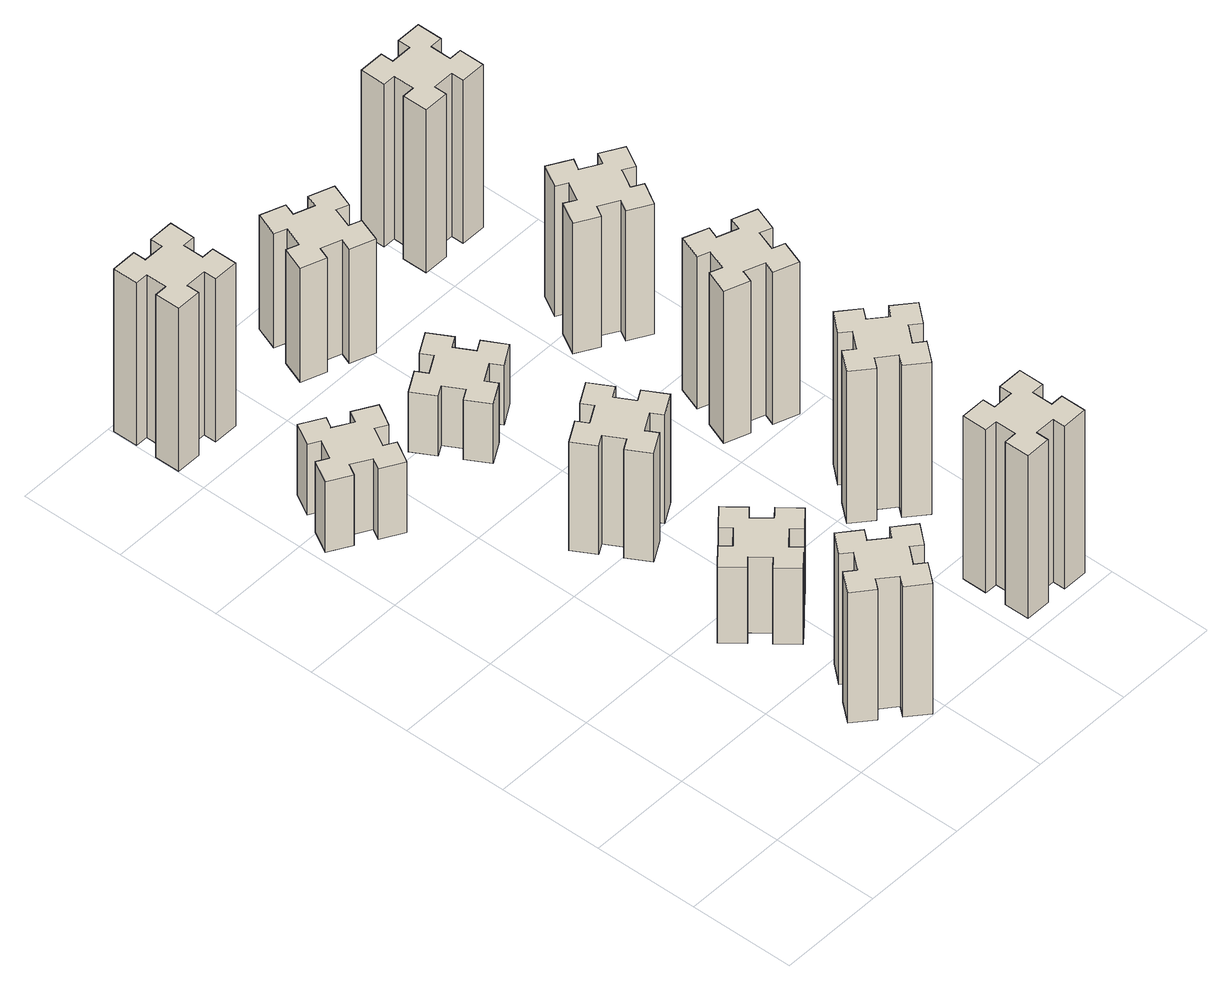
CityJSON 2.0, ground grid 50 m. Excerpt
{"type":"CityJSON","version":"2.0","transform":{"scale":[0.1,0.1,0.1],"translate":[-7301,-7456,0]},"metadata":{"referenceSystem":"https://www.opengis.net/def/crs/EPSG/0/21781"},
"CityObjects":{
"building1":{"type":"Building","attributes":{"class":"1000","function":"1000","usage":"1000","yearOfConstruction":2016,"roofType":"1000","measuredHeight":72,"storeysAboveGround":30,"storeysBelowGround":0},"geometry":[{"type":"Solid","lod":"1","boundaries":[[[[0,1,2,3,4,5,6,7,8,9,10,11,12,13,14,15,16,17,18,19]],[[17,16,20,21]],[[16,15,22,20]],[[15,14,23,22]],[[14,13,24,23]],[[13,12,25,24]],[[12,11,26,25]],[[11,10,27,26]],[[10,9,28,27]],[[9,8,29,28]],[[8,7,30,29]],[[7,6,31,30]],[[6,5,32,31]],[[5,4,33,32]],[[4,3,34,33]],[[3,2,35,34]],[[2,1,36,35]],[[1,0,37,36]],[[0,19,38,37]],[[19,18,39,38]],[[18,17,21,39]],[[24,25,26,27,28,29,30,31,32,33,34,35,36,37,38,39,21,20,22,23]]]]}]},
"building2":{"type":"Building","attributes":{"class":"1000","function":"1000","usage":"1000","yearOfConstruction":2016,"roofType":"1000","measuredHeight":39,"storeysAboveGround":30,"storeysBelowGround":0},"geometry":[{"type":"Solid","lod":"1","boundaries":[[[[40,41,42,43,44,45,46,47,48,49,50,51,52,53,54,55,56,57,58,59]],[[57,56,60,61]],[[56,55,62,60]],[[55,54,63,62]],[[54,53,64,63]],[[53,52,65,64]],[[52,51,66,65]],[[51,50,67,66]],[[50,49,68,67]],[[49,48,69,68]],[[48,47,70,69]],[[47,46,71,70]],[[46,45,72,71]],[[45,44,73,72]],[[44,43,74,73]],[[43,42,75,74]],[[42,41,76,75]],[[41,40,77,76]],[[40,59,78,77]],[[59,58,79,78]],[[58,57,61,79]],[[64,65,66,67,68,69,70,71,72,73,74,75,76,77,78,79,61,60,62,63]]]]}]},
"building3":{"type":"Building","attributes":{"class":"1000","function":"1000","usage":"1000","yearOfConstruction":2016,"roofType":"1000","measuredHeight":90,"storeysAboveGround":30,"storeysBelowGround":0},"geometry":[{"type":"Solid","lod":"1","boundaries":[[[[80,81,82,83,84,85,86,87,88,89,90,91,92,93,94,95,96,97,98,99]],[[97,96,100,101]],[[96,95,102,100]],[[95,94,103,102]],[[94,93,104,103]],[[93,92,105,104]],[[92,91,106,105]],[[91,90,107,106]],[[90,89,108,107]],[[89,88,109,108]],[[88,87,110,109]],[[87,86,111,110]],[[86,85,112,111]],[[85,84,113,112]],[[84,83,114,113]],[[83,82,115,114]],[[82,81,116,115]],[[81,80,117,116]],[[80,99,118,117]],[[99,98,119,118]],[[98,97,101,119]],[[104,105,106,107,108,109,110,111,112,113,114,115,116,117,118,119,101,100,102,103]]]]}]},
"building4":{"type":"Building","attributes":{"class":"1000","function":"1000","usage":"1000","yearOfConstruction":2016,"roofType":"1000","measuredHeight":42,"storeysAboveGround":30,"storeysBelowGround":0},"geometry":[{"type":"Solid","lod":"1","boundaries":[[[[120,121,122,123,124,125,126,127,128,129,130,131,132,133,134,135,136,137,138,139]],[[137,136,140,141]],[[136,135,142,140]],[[135,134,143,142]],[[134,133,144,143]],[[133,132,145,144]],[[132,131,146,145]],[[131,130,147,146]],[[130,129,148,147]],[[129,128,149,148]],[[128,127,150,149]],[[127,126,151,150]],[[126,125,152,151]],[[125,124,153,152]],[[124,123,154,153]],[[123,122,155,154]],[[122,121,156,155]],[[121,120,157,156]],[[120,139,158,157]],[[139,138,159,158]],[[138,137,141,159]],[[144,145,146,147,148,149,150,151,152,153,154,155,156,157,158,159,141,140,142,143]]]]}]},
"building5":{"type":"Building","attributes":{"class":"1000","function":"1000","usage":"1000","yearOfConstruction":2016,"roofType":"1000","measuredHeight":60,"storeysAboveGround":30,"storeysBelowGround":0},"geometry":[{"type":"Solid","lod":"1","boundaries":[[[[160,161,162,163,164,165,166,167,168,169,170,171,172,173,174,175,176,177,178,179]],[[177,176,180,181]],[[176,175,182,180]],[[175,174,183,182]],[[174,173,184,183]],[[173,172,185,184]],[[172,171,186,185]],[[171,170,187,186]],[[170,169,188,187]],[[169,168,189,188]],[[168,167,190,189]],[[167,166,191,190]],[[166,165,192,191]],[[165,164,193,192]],[[164,163,194,193]],[[163,162,195,194]],[[162,161,196,195]],[[161,160,197,196]],[[160,179,198,197]],[[179,178,199,198]],[[178,177,181,199]],[[184,185,186,187,188,189,190,191,192,193,194,195,196,197,198,199,181,180,182,183]]]]}]},
"building6":{"type":"Building","attributes":{"class":"1000","function":"1000","usage":"1000","yearOfConstruction":2016,"roofType":"1000","measuredHeight":33,"storeysAboveGround":30,"storeysBelowGround":0},"geometry":[{"type":"Solid","lod":"1","boundaries":[[[[200,201,202,203,204,205,206,207,208,209,210,211,212,213,214,215,216,217,218,219]],[[217,216,220,221]],[[216,215,222,220]],[[215,214,223,222]],[[214,213,224,223]],[[213,212,225,224]],[[212,211,226,225]],[[211,210,227,226]],[[210,209,228,227]],[[209,208,229,228]],[[208,207,230,229]],[[207,206,231,230]],[[206,205,232,231]],[[205,204,233,232]],[[204,203,234,233]],[[203,202,235,234]],[[202,201,236,235]],[[201,200,237,236]],[[200,219,238,237]],[[219,218,239,238]],[[218,217,221,239]],[[224,225,226,227,228,229,230,231,232,233,234,235,236,237,238,239,221,220,222,223]]]]}]},
"building7":{"type":"Building","attributes":{"class":"1000","function":"1000","usage":"1000","yearOfConstruction":2016,"roofType":"1000","measuredHeight":90,"storeysAboveGround":30,"storeysBelowGround":0},"geometry":[{"type":"Solid","lod":"1","boundaries":[[[[240,241,242,243,244,245,246,247,248,249,250,251,252,253,254,255,256,257,258,259]],[[257,256,260,261]],[[256,255,262,260]],[[255,254,263,262]],[[254,253,264,263]],[[253,252,265,264]],[[252,251,266,265]],[[251,250,267,266]],[[250,249,268,267]],[[249,248,269,268]],[[248,247,270,269]],[[247,246,271,270]],[[246,245,272,271]],[[245,244,273,272]],[[244,243,274,273]],[[243,242,275,274]],[[242,241,276,275]],[[241,240,277,276]],[[240,259,278,277]],[[259,258,279,278]],[[258,257,261,279]],[[264,265,266,267,268,269,270,271,272,273,274,275,276,277,278,279,261,260,262,263]]]]}]},
"building8":{"type":"Building","attributes":{"class":"1000","function":"1000","usage":"1000","yearOfConstruction":2016,"roofType":"1000","measuredHeight":63,"storeysAboveGround":30,"storeysBelowGround":0},"geometry":[{"type":"Solid","lod":"1","boundaries":[[[[280,281,282,283,284,285,286,287,288,289,290,291,292,293,294,295,296,297,298,299]],[[297,296,300,301]],[[296,295,302,300]],[[295,294,303,302]],[[294,293,304,303]],[[293,292,305,304]],[[292,291,306,305]],[[291,290,307,306]],[[290,289,308,307]],[[289,288,309,308]],[[288,287,310,309]],[[287,286,311,310]],[[286,285,312,311]],[[285,284,313,312]],[[284,283,314,313]],[[283,282,315,314]],[[282,281,316,315]],[[281,280,317,316]],[[280,299,318,317]],[[299,298,319,318]],[[298,297,301,319]],[[304,305,306,307,308,309,310,311,312,313,314,315,316,317,318,319,301,300,302,303]]]]}]},
"building9":{"type":"Building","attributes":{"class":"1000","function":"1000","usage":"1000","yearOfConstruction":2016,"roofType":"1000","measuredHeight":84,"storeysAboveGround":30,"storeysBelowGround":0},"geometry":[{"type":"Solid","lod":"1","boundaries":[[[[320,321,322,323,324,325,326,327,328,329,330,331,332,333,334,335,336,337,338,339]],[[337,336,340,341]],[[336,335,342,340]],[[335,334,343,342]],[[334,333,344,343]],[[333,332,345,344]],[[332,331,346,345]],[[331,330,347,346]],[[330,329,348,347]],[[329,328,349,348]],[[328,327,350,349]],[[327,326,351,350]],[[326,325,352,351]],[[325,324,353,352]],[[324,323,354,353]],[[323,322,355,354]],[[322,321,356,355]],[[321,320,357,356]],[[320,339,358,357]],[[339,338,359,358]],[[338,337,341,359]],[[344,345,346,347,348,349,350,351,352,353,354,355,356,357,358,359,341,340,342,343]]]]}]},
"building10":{"type":"Building","attributes":{"class":"1000","function":"1000","usage":"1000","yearOfConstruction":2016,"roofType":"1000","measuredHeight":84,"storeysAboveGround":30,"storeysBelowGround":0},"geometry":[{"type":"Solid","lod":"1","boundaries":[[[[360,361,362,363,364,365,366,367,368,369,370,371,372,373,374,375,376,377,378,379]],[[377,376,380,381]],[[376,375,382,380]],[[375,374,383,382]],[[374,373,384,383]],[[373,372,385,384]],[[372,371,386,385]],[[371,370,387,386]],[[370,369,388,387]],[[369,368,389,388]],[[368,367,390,389]],[[367,366,391,390]],[[366,365,392,391]],[[365,364,393,392]],[[364,363,394,393]],[[363,362,395,394]],[[362,361,396,395]],[[361,360,397,396]],[[360,379,398,397]],[[379,378,399,398]],[[378,377,381,399]],[[384,385,386,387,388,389,390,391,392,393,394,395,396,397,398,399,381,380,382,383]]]]}]},
"building11":{"type":"Building","attributes":{"class":"1000","function":"1000","usage":"1000","yearOfConstruction":2016,"roofType":"1000","measuredHeight":72,"storeysAboveGround":30,"storeysBelowGround":0},"geometry":[{"type":"Solid","lod":"1","boundaries":[[[[400,401,402,403,404,405,406,407,408,409,410,411,412,413,414,415,416,417,418,419]],[[417,416,420,421]],[[416,415,422,420]],[[415,414,423,422]],[[414,413,424,423]],[[413,412,425,424]],[[412,411,426,425]],[[411,410,427,426]],[[410,409,428,427]],[[409,408,429,428]],[[408,407,430,429]],[[407,406,431,430]],[[406,405,432,431]],[[405,404,433,432]],[[404,403,434,433]],[[403,402,435,434]],[[402,401,436,435]],[[401,400,437,436]],[[400,419,438,437]],[[419,418,439,438]],[[418,417,421,439]],[[424,425,426,427,428,429,430,431,432,433,434,435,436,437,438,439,421,420,422,423]]]]}]},
"building12":{"type":"Building","attributes":{"class":"1000","function":"1000","usage":"1000","yearOfConstruction":2016,"roofType":"1000","measuredHeight":90,"storeysAboveGround":30,"storeysBelowGround":0},"geometry":[{"type":"Solid","lod":"1","boundaries":[[[[440,441,442,443,444,445,446,447,448,449,450,451,452,453,454,455,456,457,458,459]],[[457,456,460,461]],[[456,455,462,460]],[[455,454,463,462]],[[454,453,464,463]],[[453,452,465,464]],[[452,451,466,465]],[[451,450,467,466]],[[450,449,468,467]],[[449,448,469,468]],[[448,447,470,469]],[[447,446,471,470]],[[446,445,472,471]],[[445,444,473,472]],[[444,443,474,473]],[[443,442,475,474]],[[442,441,476,475]],[[441,440,477,476]],[[440,459,478,477]],[[459,458,479,478]],[[458,457,461,479]],[[464,465,466,467,468,469,470,471,472,473,474,475,476,477,478,479,461,460,462,463]]]]}]}
},
"vertices":[
[806,193,0],[883,129,0],[844,83,0],[936,6,0],[1013,98,0],[967,136,0],[1032,213,0],[1078,174,0],[1155,266,0],[1063,343,0],[1024,297,0],[948,362,0],[986,408,0],[894,485,0],[817,393,0],[863,354,0],[799,278,0],[753,316,0],[676,224,0],[768,147,0],[799,278,720],[753,316,720],[863,354,720],[817,393,720],[894,485,720],[986,408,720],[948,362,720],[1024,297,720],[1063,343,720],[1155,266,720],[1078,174,720],[1032,213,720],[967,136,720],[1013,98,720],[936,6,720],[844,83,720],[883,129,720],[806,193,720],[768,147,720],[676,224,720],
[346,2367,0],[396,2454,0],[448,2424,0],[508,2528,0],[404,2588,0],[374,2536,0],[287,2586,0],[317,2638,0],[213,2698,0],[153,2594,0],[205,2564,0],[155,2477,0],[103,2507,0],[43,2403,0],[147,2343,0],[177,2395,0],[264,2345,0],[234,2293,0],[338,2233,0],[398,2337,0],[264,2345,390],[234,2293,390],[177,2395,390],[147,2343,390],[43,2403,390],[103,2507,390],[155,2477,390],[205,2564,390],[153,2594,390],[213,2698,390],[317,2638,390],[287,2586,390],[374,2536,390],[404,2588,390],[508,2528,390],[448,2424,390],[396,2454,390],[346,2367,390],[398,2337,390],[338,2233,390],
[65,3355,0],[65,3255,0],[5,3255,0],[5,3135,0],[125,3135,0],[125,3195,0],[225,3195,0],[225,3135,0],[345,3135,0],[345,3255,0],[285,3255,0],[285,3355,0],[345,3355,0],[345,3475,0],[225,3475,0],[225,3415,0],[125,3415,0],[125,3475,0],[5,3475,0],[5,3355,0],[125,3415,900],[125,3475,900],[225,3415,900],[225,3475,900],[345,3475,900],[345,3355,900],[285,3355,900],[285,3255,900],[345,3255,900],[345,3135,900],[225,3135,900],[225,3195,900],[125,3195,900],[125,3135,900],[5,3135,900],[5,3255,900],[65,3255,900],[65,3355,900],[5,3355,900],[5,3475,900],
[883,1002,0],[806,937,0],[768,983,0],[676,906,0],[753,814,0],[799,853,0],[863,776,0],[817,738,0],[894,646,0],[986,723,0],[948,769,0],[1024,833,0],[1063,787,0],[1155,864,0],[1078,956,0],[1032,918,0],[967,994,0],[1013,1033,0],[936,1125,0],[844,1048,0],[967,994,420],[1013,1033,420],[1032,918,420],[1078,956,420],[1155,864,420],[1063,787,420],[1024,833,420],[948,769,420],[986,723,420],[894,646,420],[817,738,420],[863,776,420],[799,853,420],[753,814,420],[676,906,420],[768,983,420],[806,937,420],[883,1002,420],[844,1048,420],[936,1125,420],
[795,1614,0],[845,1527,0],[793,1497,0],[853,1393,0],[957,1453,0],[927,1505,0],[1014,1555,0],[1044,1503,0],[1148,1563,0],[1088,1667,0],[1036,1637,0],[986,1724,0],[1038,1754,0],[978,1858,0],[874,1798,0],[904,1746,0],[817,1696,0],[787,1748,0],[683,1688,0],[743,1584,0],[817,1696,600],[787,1748,600],[904,1746,600],[874,1798,600],[978,1858,600],[1038,1754,600],[986,1724,600],[1036,1637,600],[1088,1667,600],[1148,1563,600],[1044,1503,600],[1014,1555,600],[927,1505,600],[957,1453,600],[853,1393,600],[793,1497,600],[845,1527,600],[795,1614,600],[743,1584,600],[683,1688,600],
[795,2454,0],[845,2367,0],[793,2337,0],[853,2233,0],[957,2293,0],[927,2345,0],[1014,2395,0],[1044,2343,0],[1148,2403,0],[1088,2507,0],[1036,2477,0],[986,2564,0],[1038,2594,0],[978,2698,0],[874,2638,0],[904,2586,0],[817,2536,0],[787,2588,0],[683,2528,0],[743,2424,0],[817,2536,330],[787,2588,330],[904,2586,330],[874,2638,330],[978,2698,330],[1038,2594,330],[986,2564,330],[1036,2477,330],[1088,2507,330],[1148,2403,330],[1044,2343,330],[1014,2395,330],[927,2345,330],[957,2293,330],[853,2233,330],[793,2337,330],[845,2367,330],[795,2454,330],[743,2424,330],[683,2528,330],
[1805,355,0],[1705,355,0],[1705,415,0],[1585,415,0],[1585,295,0],[1645,295,0],[1645,195,0],[1585,195,0],[1585,75,0],[1705,75,0],[1705,135,0],[1805,135,0],[1805,75,0],[1925,75,0],[1925,195,0],[1865,195,0],[1865,295,0],[1925,295,0],[1925,415,0],[1805,415,0],[1865,295,900],[1925,295,900],[1865,195,900],[1925,195,900],[1925,75,900],[1805,75,900],[1805,135,900],[1705,135,900],[1705,75,900],[1585,75,900],[1585,195,900],[1645,195,900],[1645,295,900],[1585,295,900],[1585,415,900],[1705,415,900],[1705,355,900],[1805,355,900],[1805,415,900],[1925,415,900],
[831,3119,0],[925,3085,0],[904,3029,0],[1017,2987,0],[1058,3100,0],[1002,3121,0],[1036,3215,0],[1092,3194,0],[1133,3307,0],[1020,3348,0],[1000,3292,0],[906,3326,0],[927,3382,0],[814,3423,0],[773,3310,0],[829,3290,0],[795,3196,0],[739,3217,0],[697,3104,0],[810,3063,0],[795,3196,630],[739,3217,630],[829,3290,630],[773,3310,630],[814,3423,630],[927,3382,630],[906,3326,630],[1000,3292,630],[1020,3348,630],[1133,3307,630],[1092,3194,630],[1036,3215,630],[1002,3121,630],[1058,3100,630],[1017,2987,630],[904,3029,630],[925,3085,630],[831,3119,630],[810,3063,630],[697,3104,630],
[1807,876,0],[1872,953,0],[1918,914,0],[1995,1006,0],[1903,1083,0],[1864,1037,0],[1788,1102,0],[1826,1148,0],[1734,1225,0],[1657,1133,0],[1703,1094,0],[1639,1018,0],[1593,1056,0],[1516,964,0],[1608,887,0],[1646,933,0],[1723,869,0],[1684,823,0],[1776,746,0],[1853,838,0],[1723,869,840],[1684,823,840],[1646,933,840],[1608,887,840],[1516,964,840],[1593,1056,840],[1639,1018,840],[1703,1094,840],[1657,1133,840],[1734,1225,840],[1826,1148,840],[1788,1102,840],[1864,1037,840],[1903,1083,840],[1995,1006,840],[1918,914,840],[1872,953,840],[1807,876,840],[1853,838,840],[1776,746,840],
[1840,1812,0],[1746,1846,0],[1767,1902,0],[1654,1943,0],[1613,1830,0],[1669,1810,0],[1635,1716,0],[1579,1737,0],[1537,1624,0],[1650,1583,0],[1671,1639,0],[1765,1605,0],[1744,1549,0],[1857,1507,0],[1898,1620,0],[1842,1641,0],[1876,1735,0],[1932,1714,0],[1973,1827,0],[1860,1868,0],[1876,1735,840],[1932,1714,840],[1842,1641,840],[1898,1620,840],[1857,1507,840],[1744,1549,840],[1765,1605,840],[1671,1639,840],[1650,1583,840],[1537,1624,840],[1579,1737,840],[1635,1716,840],[1669,1810,840],[1613,1830,840],[1654,1943,840],[1767,1902,840],[1746,1846,840],[1840,1812,840],[1860,1868,840],[1973,1827,840],
[1826,2367,0],[1876,2454,0],[1928,2424,0],[1988,2528,0],[1884,2588,0],[1854,2536,0],[1767,2586,0],[1797,2638,0],[1693,2698,0],[1633,2594,0],[1685,2564,0],[1635,2477,0],[1583,2507,0],[1523,2403,0],[1627,2343,0],[1657,2395,0],[1744,2345,0],[1714,2293,0],[1818,2233,0],[1878,2337,0],[1744,2345,720],[1714,2293,720],[1657,2395,720],[1627,2343,720],[1523,2403,720],[1583,2507,720],[1635,2477,720],[1685,2564,720],[1633,2594,720],[1693,2698,720],[1797,2638,720],[1767,2586,720],[1854,2536,720],[1884,2588,720],[1988,2528,720],[1928,2424,720],[1876,2454,720],[1826,2367,720],[1878,2337,720],[1818,2233,720],
[1605,3195,0],[1705,3195,0],[1705,3135,0],[1825,3135,0],[1825,3255,0],[1765,3255,0],[1765,3355,0],[1825,3355,0],[1825,3475,0],[1705,3475,0],[1705,3415,0],[1605,3415,0],[1605,3475,0],[1485,3475,0],[1485,3355,0],[1545,3355,0],[1545,3255,0],[1485,3255,0],[1485,3135,0],[1605,3135,0],[1545,3255,900],[1485,3255,900],[1545,3355,900],[1485,3355,900],[1485,3475,900],[1605,3475,900],[1605,3415,900],[1705,3415,900],[1705,3475,900],[1825,3475,900],[1825,3355,900],[1765,3355,900],[1765,3255,900],[1825,3255,900],[1825,3135,900],[1705,3135,900],[1705,3195,900],[1605,3195,900],[1605,3135,900],[1485,3135,900]
]}
